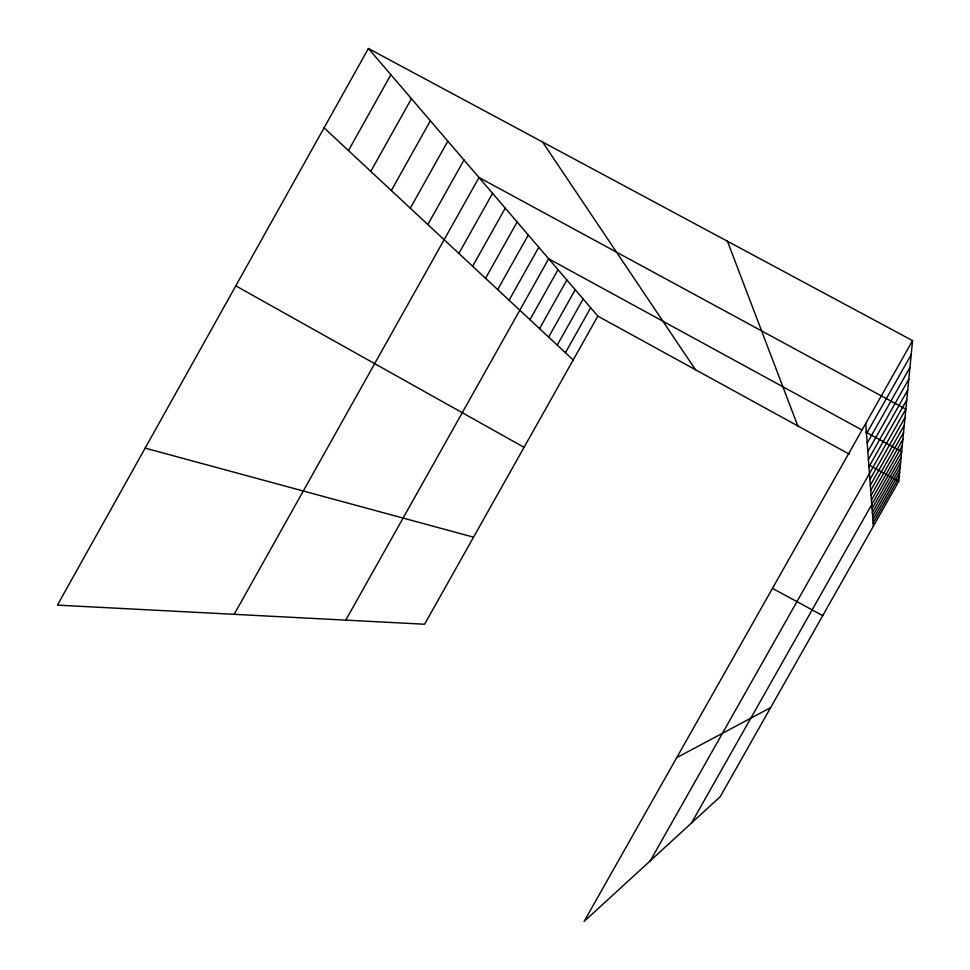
<?xml version="1.0" encoding="UTF-8"?>
<svg xmlns="http://www.w3.org/2000/svg" width="970" height="970" viewBox="0 0 970 970"><rect width="100%" height="100%" fill="white"/><g stroke="black" fill="none" stroke-linecap="round" stroke-linejoin="round"><path stroke-width="1.45" d="M912.576 340.628L584.061 921.5L720.201 796.722L898.766 481.338L912.576 340.628L368.406 48.5L57.424 605.134L424.581 624.231L597.847 316.135L368.406 48.5M348.448 150.58L390.861 74.702M370.782 171.387L411.45 98.698M391.334 190.532L430.365 120.777M410.286 208.186L447.837 141.147M427.843 224.543L463.999 160.001M234.17 614.325L478.998 177.498L905.847 409.182L650.3 860.79M458.858 253.449L492.566 193.333M472.632 266.277L505.249 208.126M485.546 278.305L517.143 221.984M497.658 289.594L528.298 235.007M509.068 300.215L538.799 247.253M345.769 620.133L548.693 258.796L861.821 429.904M529.947 319.676L558.029 269.684M539.538 328.612L566.868 279.99M548.62 337.075L575.222 289.739M557.241 345.102L583.152 298.99M565.425 352.716L590.694 307.781M866.489 433.711L911.206 354.668M867.192 443.06L909.945 367.472M867.823 451.632L908.793 379.209M868.405 459.513L907.738 390.001M868.95 466.776L906.756 399.955M869.896 479.592L905.034 417.5M870.32 485.255L904.27 425.248M870.708 490.541L903.567 432.511M871.084 495.512L902.9 439.301M871.424 500.168L902.27 445.679M691.452 823.081L901.676 451.68L865.81 432.074M872.054 508.68L901.13 457.331M872.345 512.584L900.609 462.678M872.624 516.27L900.111 467.722M872.879 519.762L899.639 472.499M873.133 523.072L899.19 477.034M676.708 757.679L770.653 707.615M145.136 448.116L473.542 537.174M772.484 588.353L822.73 615.647M597.847 316.135L849.393 454.227M868.829 464.897L898.766 481.338M235.795 285.847L524.067 447.328M324.065 127.858L573.197 359.967M542.533 141.972L695.49 369.74M727.464 241.251L797.789 425.903M865.737 423.466L873.364 526.213"/></g></svg>
